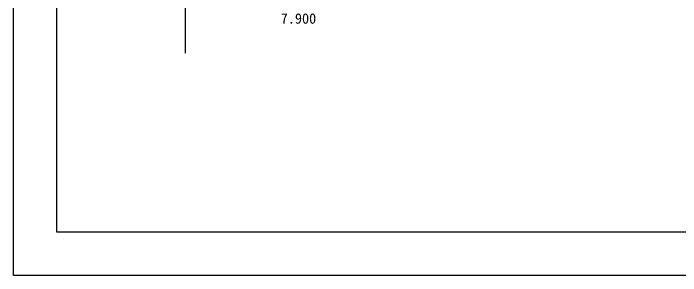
# Model space of a CAD drawing. Header units: metres. Extents: x 0 to 25594, y 0 to 38169.
# Drawn here: x 18169 to 22014, y 27669 to 29180 of the extents above; entities that cross this region are included whole.
import ezdxf

# ---------------------------------------------------------------- set-up
doc = ezdxf.new("R2010")
doc.units = ezdxf.units.M
doc.layers.add('L', color=65, linetype='Continuous')
doc.layers.add('TK', color=143, linetype='Continuous')

msp = doc.modelspace()

# ---------------------------------------------------------------- linework, layer by layer
at = {"layer": 'L'}
msp.add_lwpolyline([(19160, 34730), (19160, 31780), (19250, 31780), (19100, 31720), (19160, 31720), (19160, 28950)], dxfattribs=at)
at = {"layer": 'TK'}
for points in [[(18169, 38169), (25594, 38169), (25594, 27669), (18169, 27669)], [(18419, 37544), (25344, 37544), (25344, 27919), (18419, 27919)]]:
    msp.add_lwpolyline(points, close=True, dxfattribs=at)
msp.add_lwpolyline([(25344, 37544), (25344, 27919), (18419, 27919), (18419, 37544), (25344, 37544)], dxfattribs=at)

# ---------------------------------------------------------------- texts
at = {"layer": 'L'}
msp.add_text('7.900', height=60, dxfattribs=at).set_placement((19710, 29120))

doc.saveas('drawing.dxf')
